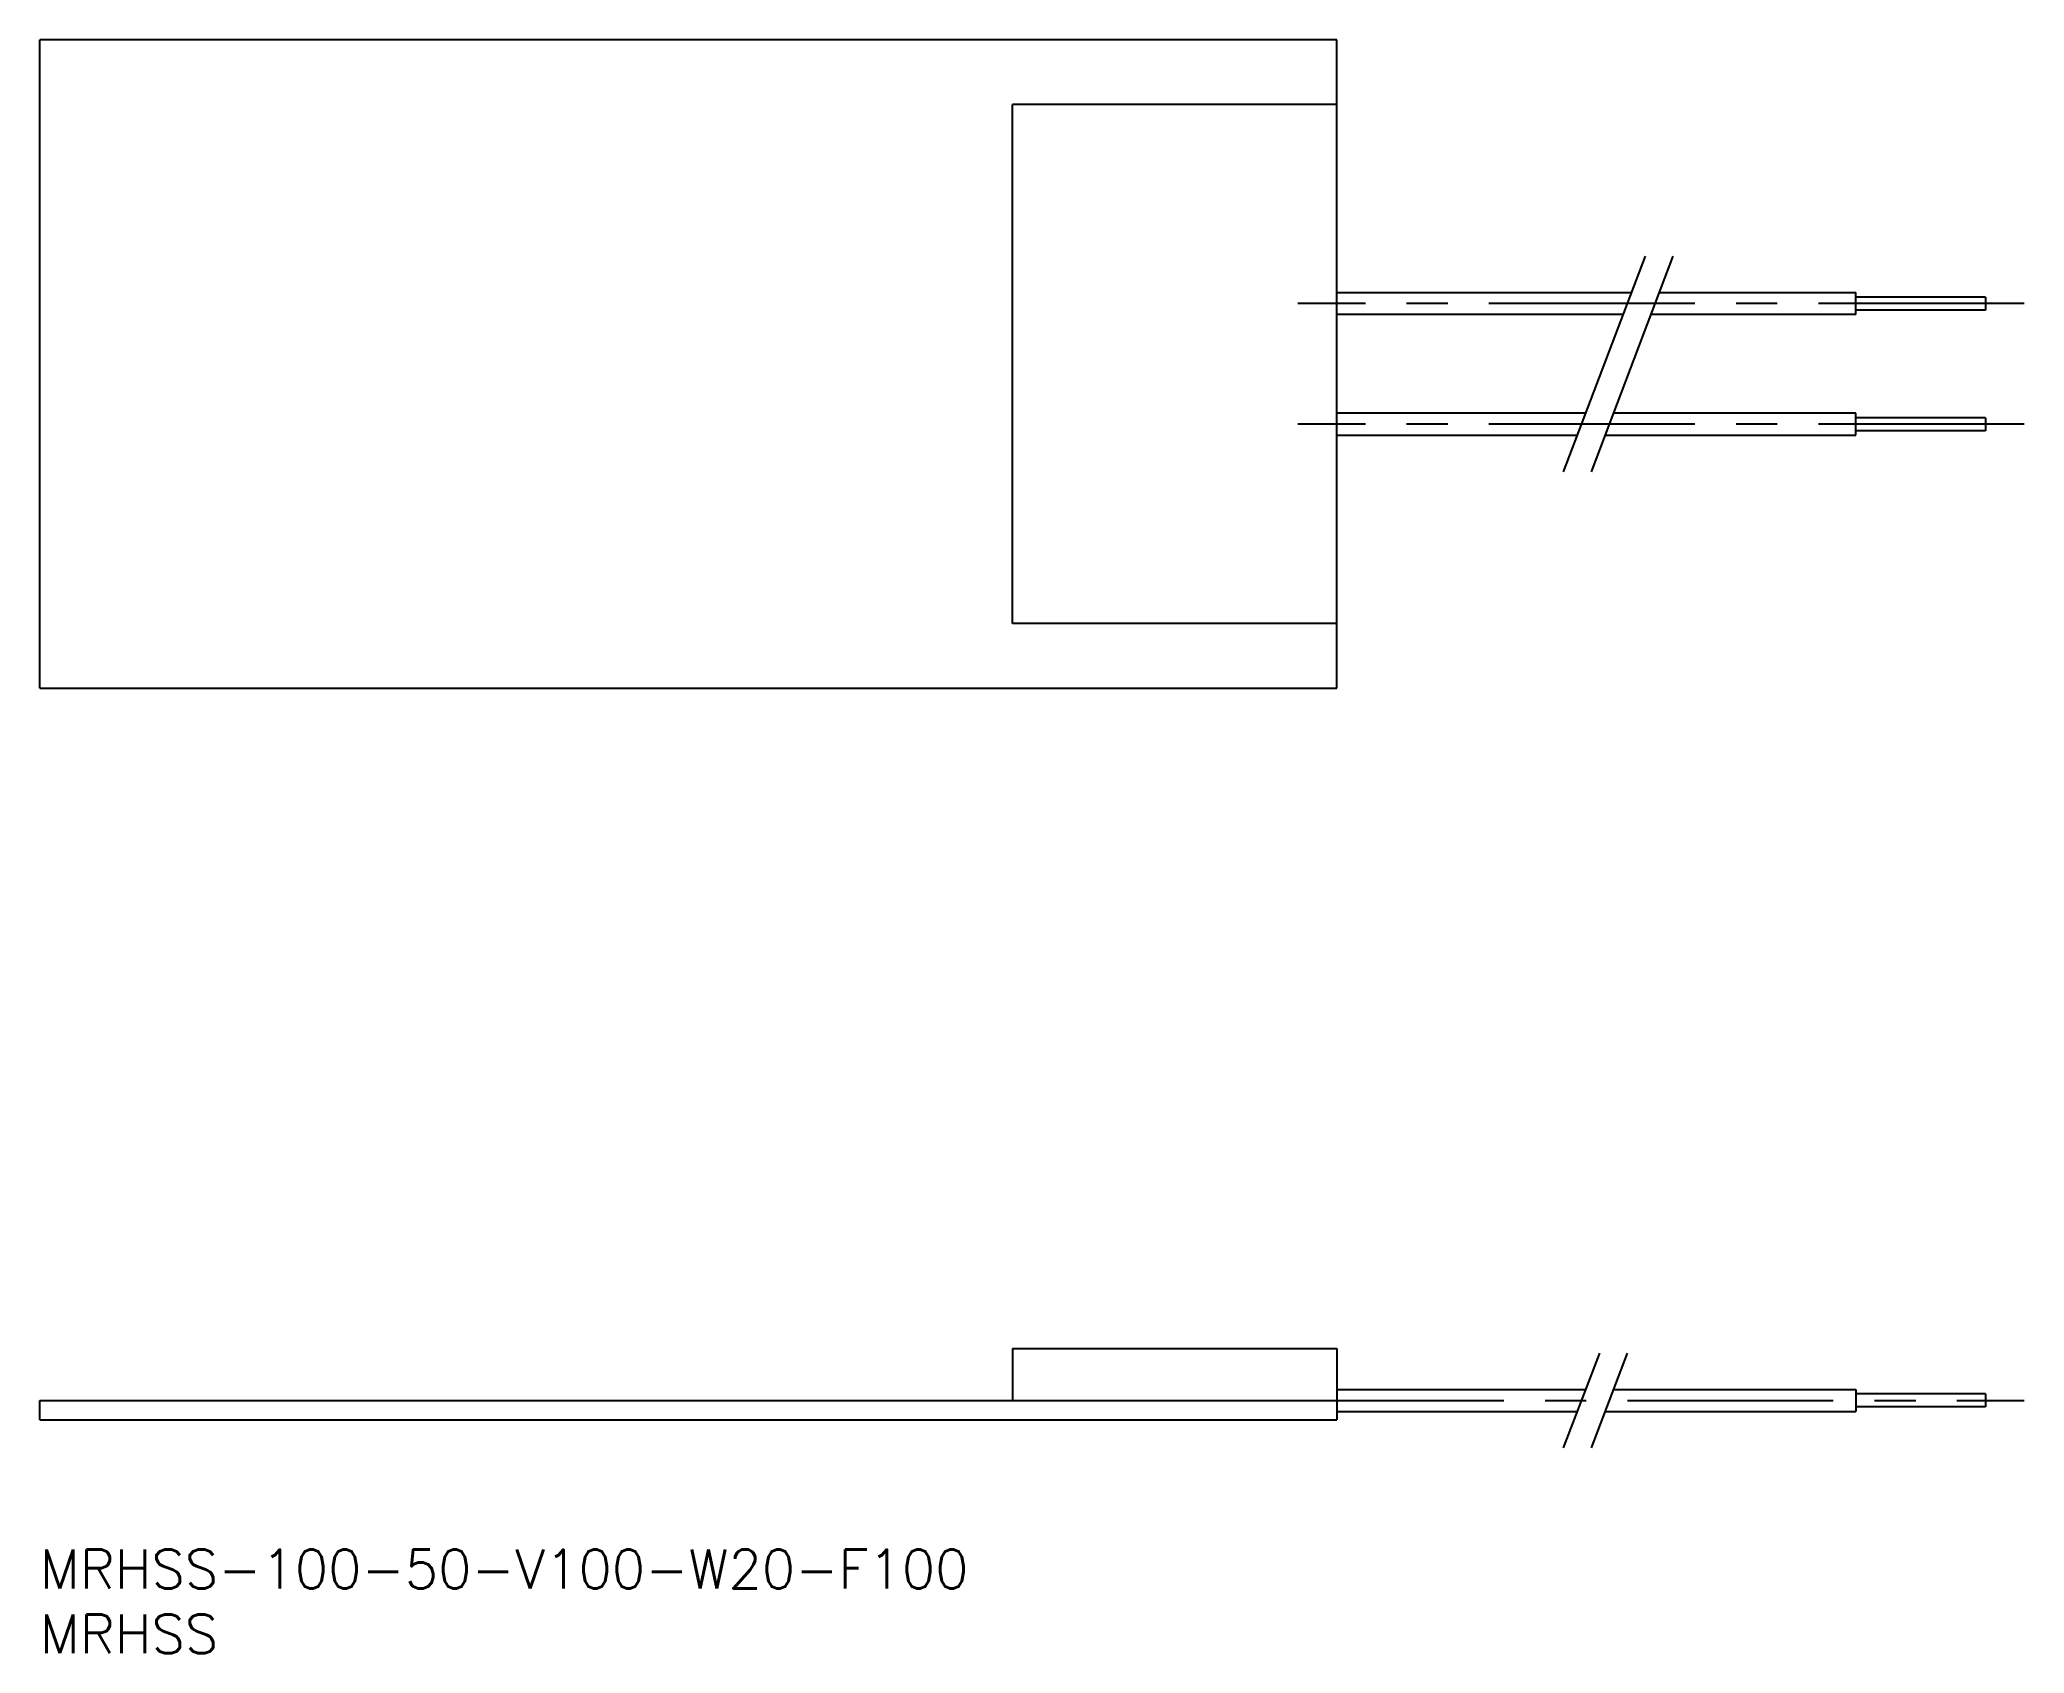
# Model space of a CAD drawing. Extents: x 0 to 153, y -8 to 116.
import ezdxf

# ---------------------------------------------------------------- set-up
doc = ezdxf.new("R2010")
doc.units = 0
doc.header["$LTSCALE"] = 0.5
doc.linetypes.add('CENTER', pattern=[50.8, 31.75, -6.35, 6.35, -6.35])
for name, color, linetype in [('MSM_CENTER', 1, 'CENTER'), ('MSM_CONTINUOUS', 7, 'CONTINUOUS'), ('MSM_NARROW', 5, 'CONTINUOUS'), ('MSM_PART_NUMBER', 7, 'CONTINUOUS')]:
    doc.layers.add(name, color=color, linetype=linetype)
doc.styles.get("Standard").update_dxf_attribs({"font": 'txt.shx', "height": 3, "bigfont": 'bigfont.shx'})

# ---------------------------------------------------------------- blocks, each defined once
blk = doc.blocks.new('*U7')
at = {"layer": 'MSM_PART_NUMBER'}
blk.add_text('MRHSS-100-50-V100-W20-F100', height=3, dxfattribs=at).set_placement((0, -3))
blk = doc.blocks.new('*U8')
at = {"layer": 'MSM_PART_NUMBER'}
blk.add_text('MRHSS', height=3, dxfattribs=at).set_placement((0, -8))

msp = doc.modelspace()

# ---------------------------------------------------------------- linework, layer by layer
at = {"layer": 'MSM_CENTER'}
for p, q in [((153, 96.06), (97, 96.06)), ((153, 86.76), (97, 86.76)), ((97, 11.5), (153, 11.5))]:
    msp.add_line(p, q, dxfattribs=at)
at = {"layer": 'MSM_CONTINUOUS'}
for p, q in [((0, 66.41), (0, 116.41)), ((100, 116.41), (0, 116.41)), ((100, 66.41), (100, 116.41)), ((75, 71.41), (75, 111.41)), ((100, 111.41), (75, 111.41)), ((100, 96.91), (122.7, 96.91)), ((124.84, 96.91), (140, 96.91)), ((140, 95.21), (140, 96.91)), ((150, 96.56), (140, 96.56)), ((150, 96.56), (150, 95.56)), ((122.06, 95.21), (100, 95.21)), ((140, 95.21), (124.2, 95.21)), ((150, 95.56), (140, 95.56)), ((119.17, 87.61), (100, 87.61)), ((140, 87.61), (121.31, 87.61)), ((140, 85.91), (140, 87.61)), ((150, 87.26), (140, 87.26)), ((150, 87.26), (150, 86.26)), ((100, 85.91), (118.53, 85.91)), ((120.67, 85.91), (140, 85.91)), ((150, 86.26), (140, 86.26)), ((100, 71.41), (75, 71.41)), ((0, 66.41), (100, 66.41)), ((75, 15.5), (100, 15.5)), ((75, 15.5), (75, 11.5)), ((100, 15.5), (100, 10)), ((100, 12.35), (119.17, 12.35)), ((121.31, 12.35), (140, 12.35)), ((140, 12.35), (140, 10.65)), ((0, 10), (0, 11.5)), ((0, 11.5), (100, 11.5)), ((150, 12), (140, 12)), ((150, 11), (140, 11)), ((150, 12), (150, 11)), ((0, 10), (100, 10)), ((100, 10.65), (118.53, 10.65)), ((120.67, 10.65), (140, 10.65))]:
    msp.add_line(p, q, dxfattribs=at)
at = {"layer": 'MSM_NARROW'}
for p, q in [((123.77, 99.71), (117.46, 83.1)), ((125.91, 99.71), (119.6, 83.1)), ((120.24, 15.15), (117.46, 7.85)), ((122.38, 15.15), (119.6, 7.85))]:
    msp.add_line(p, q, dxfattribs=at)

# ---------------------------------------------------------------- block references
at = {"layer": 'MSM_CONTINUOUS'}
for name in ['*U7', '*U8']:
    msp.add_blockref(name, (0, 0), dxfattribs=at)

doc.saveas('drawing.dxf')
